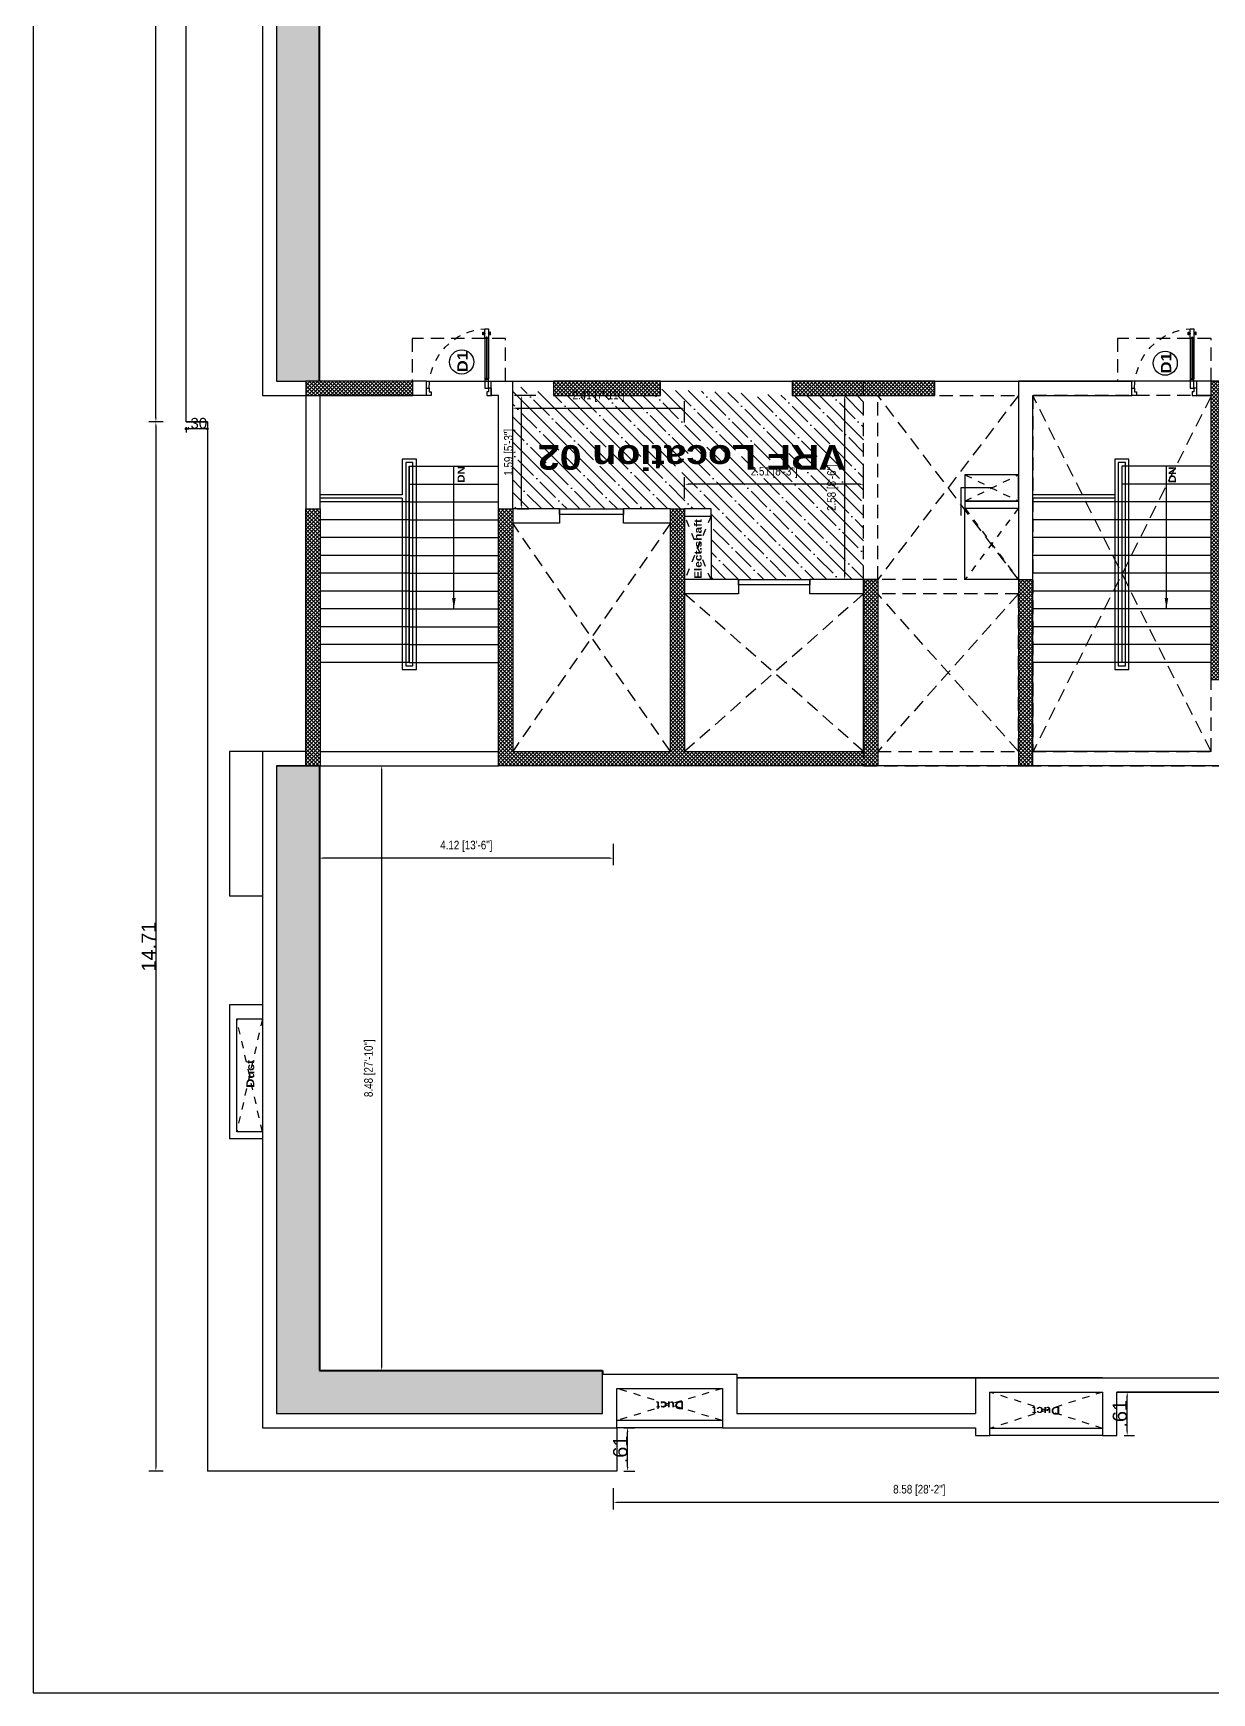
# Model space of a CAD drawing. Extents: x 3087.9 to 3165.6, y -1510.5 to -1469.
# Drawn here: x 3087.92 to 3104.45, y -1510.45 to -1487.19 of the extents above; entities that cross this region are included whole.
import ezdxf
from ezdxf.enums import TextEntityAlignment as Align

# ---------------------------------------------------------------- set-up
doc = ezdxf.new("R2010")
doc.units = 0
doc.header["$LTSCALE"] = 0.25
doc.header["$MEASUREMENT"] = 0
doc.linetypes.add('DASHED2', pattern=[0.375, 0.25, -0.125])
doc.linetypes.add('HIDDEN', pattern=[0.375, 0.25, -0.125])
doc.layers.get('0').update_dxf_attribs({"linetype": 'CONTINUOUS'})
doc.layers.get('DEFPOINTS').update_dxf_attribs({"linetype": 'CONTINUOUS'})
for name, color, linetype, lineweight in [('Carparking', 32, 'CONTINUOUS', 13), ('DNR_Wall Dimensions', 25, 'CONTINUOUS', 25), ('Misc-2', 175, 'CONTINUOUS', 9), ('Text-Room', 7, 'CONTINUOUS', 25)]:
    doc.layers.add(name, color=color, linetype=linetype, lineweight=lineweight)
for name, color, linetype in [('Column', 6, 'CONTINUOUS'), ('DIM', 251, 'CONTINUOUS'), ('furniture', 32, 'CONTINUOUS'), ('hat-roof', 251, 'CONTINUOUS'), ('J', 25, 'CONTINUOUS'), ('Joinery', 132, 'CONTINUOUS'), ('Joynery Text', 3, 'CONTINUOUS'), ('steps', 32, 'CONTINUOUS'), ('Tiles', 175, 'CONTINUOUS'), ('TITLE', 157, 'CONTINUOUS'), ('Wall', 1, 'CONTINUOUS')]:
    doc.layers.add(name, color=color, linetype=linetype)
doc.styles.add('AR', font='arial.ttf')
doc.styles.add('AR BLK', font='ariblk.ttf')
doc.styles.add('ar narrow', font='')
doc.styles.add('SVN', font='arialbd.ttf')
doc.styles.get('ar narrow').set_extended_font_data('Arial Narrow')
doc.dimstyles.new('DIM-BREAKUPS', dxfattribs={"dimtxt": 0.12, "dimasz": 0.05, "dimexe": 0.1, "dimexo": 0.0625, "dimgap": 0.09, "dimtad": 1, "dimzin": 0, "dimdsep": 46, "dimtxsty": 'ar narrow', "dimcen": 0.09, "dimclrd": 8, "dimclre": 8, "dimclrt": 7, "dimaunit": 1, "dimadec": 3, "dimazin": 0, "dimtfac": 1, "dimtofl": 0, "dimtmove": 2, "dimatfit": 3, "dimfxl": 1, "dimtolj": 1, "dimtzin": 0, "dimarcsym": 0})
doc.dimstyles.new('METER', dxfattribs={"dimtxt": 0.6, "dimasz": 0.23, "dimexe": 0.1, "dimexo": 0.2, "dimgap": 0.05, "dimtad": 1, "dimlfac": -1, "dimzin": 4, "dimdsep": 46, "dimtxsty": 'SVN', "dimcen": 0.09, "dimdle": 0.1, "dimclrd": 8, "dimclre": 8, "dimclrt": 3, "dimazin": 0, "dimtfac": 0.5, "dimtofl": 0, "dimtmove": 1, "dimatfit": 3, "dimfxl": 0.2, "dimfxlon": 1, "dimtolj": 1, "dimtzin": 0, "dimlwd": -1, "dimlwe": -1, "dimarcsym": 0})
doc.dimstyles.new('VP', dxfattribs={"dimtxt": 0.23, "dimasz": 0.04, "dimexe": 0.05, "dimexo": 0.075, "dimgap": 0, "dimtad": 1, "dimlfac": -1, "dimzin": 4, "dimdsep": 46, "dimtxsty": 'ar narrow', "dimblk": 'DOT', "dimcen": 0.09, "dimdle": 0.1, "dimclrd": 8, "dimclre": 251, "dimclrt": 4, "dimaunit": 1, "dimadec": 0, "dimazin": 0, "dimtfac": 0.5, "dimtofl": 0, "dimtmove": 2, "dimatfit": 3, "dimfxl": 0.15, "dimtolj": 1, "dimtzin": 0, "dimarcsym": 0})

# ---------------------------------------------------------------- blocks, each defined once
blk = doc.blocks.new('_Dot')
at = {"color": 0, "linetype": 'ByBlock', "lineweight": -2}
blk.add_line((-0.5, 0), (-1, 0), dxfattribs=at)
at = {"color": 0, "linetype": 'ByBlock', "const_width": 0.5}
blk.add_lwpolyline([(-0.25, 0, 1), (0.25, 0, 1)], format="xyb", close=True, dxfattribs=at)
blk = doc.blocks.new('A$C227663BE')
at = {"layer": 'J'}
for p, q in [((3.08, 31.91), (3.08, 9.29)), ((5.13, 31.91), (5.13, 9.29))]:
    blk.add_line(p, q, dxfattribs=at)
at = {"layer": 'J', "color": 32}
for points in [[(4.36, 31.91), (5.13, 31.91), (5.13, 37.06), (3.08, 37.06), (3.08, 31.91), (3.85, 31.91), (3.85, 32.43), (4.36, 32.43), (4.36, 31.91)], [(4.36, 9.29), (5.13, 9.29), (5.13, 4.14), (3.08, 4.14), (3.08, 9.29), (3.85, 9.29), (3.85, 8.77), (4.36, 8.77), (4.36, 9.29)], [(3.08, 4.14), (3.08, 2.09), (4.1, 2.09), (4.1, 0), (1.53, 0), (1.53, 4.14), (3.08, 4.14)], [(35.99, 4.14), (35.99, 2.09), (34.96, 2.09), (34.96, 0), (37.53, 0), (37.53, 4.14), (35.99, 4.14)]]:
    blk.add_lwpolyline(points, dxfattribs=at)
at = {"layer": 'J'}
for points in [[(2.31, 33.86), (2.09, 33.74, -0.443716), (1.92, 33.89), (1.92, 35.08, -0.443716), (2.09, 35.23), (2.31, 35.11, -0.385314), (2.45, 34.96), (2.45, 34.01, -0.385314)], [(5.89, 33.86), (6.12, 33.74, 0.443716), (6.29, 33.89), (6.29, 35.08, 0.443716), (6.12, 35.23), (5.89, 35.11, 0.385314), (5.76, 34.96), (5.76, 34.01, 0.385314)]]:
    blk.add_lwpolyline(points, format="xyb", close=True, dxfattribs=at)
for points in [[(3.08, 34.33), (2.45, 34.33), (2.45, 34.64), (3.08, 34.64)], [(5.13, 34.33), (5.76, 34.33), (5.76, 34.64), (5.13, 34.64)]]:
    blk.add_lwpolyline(points, close=True, dxfattribs=at)
at = {"layer": 'J', "color": 252, "linetype": 'HIDDEN', "ltscale": 0.8}
blk.add_arc((3.25, 4.37), 32.74, 359.59659, 86.70819, dxfattribs=at)
at = {"layer": 'J'}
for centre, start, end in [((3.95, 31.96), 186.43423, 273.2898), ((4.26, 31.96), 266.7102, 353.56577), ((3.95, 9.24), 86.7102, 173.56577), ((4.26, 9.24), 6.43423, 93.2898)]:
    blk.add_arc(centre, 0.424, start, end, dxfattribs=at)
at = {"layer": 'Joinery'}
for p, q in [((3.98, 32.43), (3.98, 8.77)), ((4.1, 32.43), (4.1, 8.77)), ((4.23, 32.43), (4.23, 8.77))]:
    blk.add_line(p, q, dxfattribs=at)
blk = doc.blocks.new('*D138')
at = {"layer": 'DEFPOINTS', "color": 0, "linetype": 'ByBlock', "transparency": 16777216}
for p in [(3103.116, -1506.238), (3103.261, -1506.238), (3103.116, -1506.848)]:
    blk.add_point(p, dxfattribs=at)
at = {"layer": 'DIM', "color": 8, "linetype": 'Continuous', "transparency": 16777216}
for p, q in [((3103.216, -1506.238), (3103.361, -1506.238)), ((3103.261, -1506.788), (3103.261, -1506.298)), ((3103.216, -1506.848), (3103.361, -1506.848))]:
    blk.add_line(p, q, dxfattribs=at)
at = {"layer": 'DIM', "color": 8, "linetype": 'ByBlock', "transparency": 16777216}
for points in [[(3103.251, -1506.298), (3103.271, -1506.298), (3103.261, -1506.238)], [(3103.251, -1506.788), (3103.271, -1506.788), (3103.261, -1506.848)]]:
    blk.add_solid(points, dxfattribs=at)
at = {"layer": 'DIM', "color": 3, "linetype": 'ByBlock', "transparency": 16777216, "insert": (3103.159, -1506.543), "char_height": 0.2, "attachment_point": 5, "rotation": 90, "style": 'AR'}
blk.add_mtext('\\A1;.61', dxfattribs=at)
blk = doc.blocks.new('*D140')
at = {"layer": 'DEFPOINTS', "color": 0, "linetype": 'ByBlock', "transparency": 16777216}
for p in [(3089.643, -1477.018), (3090.066, -1477.018), (3090.066, -1492.638)]:
    blk.add_point(p, dxfattribs=at)
at = {"layer": 'DIM', "color": 8, "linetype": 'Continuous', "transparency": 16777216}
for p, q in [((3089.743, -1477.018), (3089.543, -1477.018)), ((3089.643, -1492.578), (3089.643, -1477.078)), ((3089.743, -1492.638), (3089.543, -1492.638))]:
    blk.add_line(p, q, dxfattribs=at)
at = {"layer": 'DIM', "color": 8, "linetype": 'ByBlock', "transparency": 16777216}
for points in [[(3089.633, -1477.078), (3089.653, -1477.078), (3089.643, -1477.018)], [(3089.633, -1492.578), (3089.653, -1492.578), (3089.643, -1492.638)]]:
    blk.add_solid(points, dxfattribs=at)
at = {"layer": 'DIM', "color": 3, "linetype": 'ByBlock', "transparency": 16777216, "insert": (3089.541, -1484.828), "char_height": 0.2, "attachment_point": 5, "rotation": 90, "style": 'AR'}
blk.add_mtext('\\A1;15.62', dxfattribs=at)
blk = doc.blocks.new('*D141')
at = {"layer": 'DEFPOINTS', "color": 0, "linetype": 'ByBlock', "transparency": 16777216}
for p in [(3090.366, -1492.638), (3089.643, -1507.348), (3090.366, -1507.348)]:
    blk.add_point(p, dxfattribs=at)
at = {"layer": 'DIM', "color": 8, "linetype": 'Continuous', "transparency": 16777216}
for p, q in [((3089.743, -1492.638), (3089.543, -1492.638)), ((3089.643, -1492.698), (3089.643, -1507.288)), ((3089.743, -1507.348), (3089.543, -1507.348))]:
    blk.add_line(p, q, dxfattribs=at)
at = {"layer": 'DIM', "color": 8, "linetype": 'ByBlock', "transparency": 16777216}
for points in [[(3089.633, -1492.698), (3089.653, -1492.698), (3089.643, -1492.638)], [(3089.633, -1507.288), (3089.653, -1507.288), (3089.643, -1507.348)]]:
    blk.add_solid(points, dxfattribs=at)
at = {"layer": 'DIM', "color": 3, "linetype": 'ByBlock', "transparency": 16777216, "insert": (3089.542, -1499.993), "char_height": 0.2, "attachment_point": 5, "rotation": 90, "style": 'AR'}
blk.add_mtext('\\A1;14.71', dxfattribs=at)
blk = doc.blocks.new('*D142')
at = {"layer": 'DEFPOINTS', "color": 0, "transparency": 16777216}
for p in [(3090.066, -1492.638), (3090.066, -1492.734), (3090.366, -1492.638)]:
    blk.add_point(p, dxfattribs=at)
at = {"layer": 'DIM', "color": 251, "linetype": 'ByBlock', "lineweight": -2, "transparency": 16777216}
for p, q in [((3090.066, -1492.713), (3090.066, -1492.784)), ((3090.366, -1492.713), (3090.366, -1492.784))]:
    blk.add_line(p, q, dxfattribs=at)
at = {"layer": 'DIM', "color": 8, "lineweight": -2, "transparency": 16777216}
blk.add_line((3090.326, -1492.734), (3090.106, -1492.734), dxfattribs=at)
at = {"layer": 'DIM', "color": 8, "lineweight": -2, "transparency": 16777216, "xscale": 0.04, "yscale": 0.04, "zscale": 0.04, "rotation": 180}
blk.add_blockref('_Dot', (3090.066, -1492.734), dxfattribs=at)
at = {"layer": 'DIM', "color": 8, "lineweight": -2, "transparency": 16777216, "xscale": 0.04, "yscale": 0.04, "zscale": 0.04}
blk.add_blockref('_Dot', (3090.366, -1492.734), dxfattribs=at)
at = {"layer": 'DIM', "color": 7, "transparency": 16777216, "insert": (3090.216, -1492.657), "char_height": 0.15, "attachment_point": 5, "style": 'AR'}
blk.add_mtext('\\A1;.30', dxfattribs=at)
blk = doc.blocks.new('*D143')
at = {"layer": 'DEFPOINTS', "color": 0, "linetype": 'ByBlock', "transparency": 16777216}
for p in [(3096.106, -1506.738), (3096.257, -1506.738), (3096.106, -1507.348)]:
    blk.add_point(p, dxfattribs=at)
at = {"layer": 'DIM', "color": 8, "linetype": 'Continuous', "transparency": 16777216}
for p, q in [((3096.206, -1506.738), (3096.357, -1506.738)), ((3096.257, -1507.288), (3096.257, -1506.798)), ((3096.206, -1507.348), (3096.357, -1507.348))]:
    blk.add_line(p, q, dxfattribs=at)
at = {"layer": 'DIM', "color": 8, "linetype": 'ByBlock', "transparency": 16777216}
for points in [[(3096.247, -1506.798), (3096.267, -1506.798), (3096.257, -1506.738)], [(3096.247, -1507.288), (3096.267, -1507.288), (3096.257, -1507.348)]]:
    blk.add_solid(points, dxfattribs=at)
at = {"layer": 'DIM', "color": 3, "linetype": 'ByBlock', "transparency": 16777216, "insert": (3096.155, -1507.043), "char_height": 0.2, "attachment_point": 5, "rotation": 90, "style": 'AR'}
blk.add_mtext('\\A1;.61', dxfattribs=at)
blk = doc.blocks.new('*D152')
at = {"layer": 'DEFPOINTS', "color": 0, "linetype": 'ByBlock', "transparency": 16777216}
for p in [(3091.936, -1497.458), (3096.056, -1497.458), (3091.936, -1498.753)]:
    blk.add_point(p, dxfattribs=at)
at = {"layer": 'Wall', "color": 8, "linetype": 'Continuous', "lineweight": -2, "transparency": 16777216}
for p, q in [((3091.936, -1498.553), (3091.936, -1498.853)), ((3096.056, -1498.553), (3096.056, -1498.853)), ((3096.006, -1498.753), (3091.986, -1498.753))]:
    blk.add_line(p, q, dxfattribs=at)
at = {"layer": 'Wall', "color": 8, "linetype": 'ByBlock', "transparency": 16777216}
for points in [[(3091.986, -1498.745), (3091.986, -1498.762), (3091.936, -1498.753)], [(3096.006, -1498.745), (3096.006, -1498.762), (3096.056, -1498.753)]]:
    blk.add_solid(points, dxfattribs=at)
at = {"layer": 'Wall', "color": 7, "linetype": 'ByBlock', "transparency": 16777216, "insert": (3093.996, -1498.587), "char_height": 0.12, "attachment_point": 5, "style": 'ar narrow'}
blk.add_mtext('\\A1;4.12 [13\'-6"]', dxfattribs=at)
blk = doc.blocks.new('*D153')
at = {"layer": 'DEFPOINTS', "color": 0, "linetype": 'ByBlock', "transparency": 16777216}
for p in [(3091.946, -1497.458), (3091.936, -1505.938), (3092.808, -1505.938)]:
    blk.add_point(p, dxfattribs=at)
at = {"layer": 'Wall', "color": 8, "linetype": 'Continuous', "lineweight": -2, "transparency": 16777216}
for p, q in [((3092.608, -1497.458), (3092.908, -1497.458)), ((3092.808, -1497.508), (3092.808, -1505.888)), ((3092.608, -1505.938), (3092.908, -1505.938))]:
    blk.add_line(p, q, dxfattribs=at)
at = {"layer": 'Wall', "color": 8, "linetype": 'ByBlock', "transparency": 16777216}
for points in [[(3092.8, -1497.508), (3092.817, -1497.508), (3092.808, -1497.458)], [(3092.8, -1505.888), (3092.817, -1505.888), (3092.808, -1505.938)]]:
    blk.add_solid(points, dxfattribs=at)
at = {"layer": 'Wall', "color": 7, "linetype": 'ByBlock', "transparency": 16777216, "insert": (3092.642, -1501.698), "char_height": 0.12, "attachment_point": 5, "rotation": 90, "style": 'ar narrow'}
blk.add_mtext('\\A1;8.48 [27\'-10"]', dxfattribs=at)
blk = doc.blocks.new('*D155')
at = {"layer": 'DEFPOINTS', "color": 0, "linetype": 'ByBlock', "transparency": 16777216}
for p in [(3096.056, -1505.988), (3104.636, -1506.036), (3096.056, -1507.785)]:
    blk.add_point(p, dxfattribs=at)
at = {"layer": 'Wall', "color": 8, "linetype": 'Continuous', "lineweight": -2, "transparency": 16777216}
for p, q in [((3096.056, -1507.585), (3096.056, -1507.885)), ((3104.636, -1507.585), (3104.636, -1507.885)), ((3104.586, -1507.785), (3096.106, -1507.785))]:
    blk.add_line(p, q, dxfattribs=at)
at = {"layer": 'Wall', "color": 8, "linetype": 'ByBlock', "transparency": 16777216}
for points in [[(3096.106, -1507.777), (3096.106, -1507.793), (3096.056, -1507.785)], [(3104.586, -1507.777), (3104.586, -1507.793), (3104.636, -1507.785)]]:
    blk.add_solid(points, dxfattribs=at)
at = {"layer": 'Wall', "color": 7, "linetype": 'ByBlock', "transparency": 16777216, "insert": (3100.346, -1507.618), "char_height": 0.12, "attachment_point": 5, "style": 'ar narrow'}
blk.add_mtext('\\A1;8.58 [28\'-2"]', dxfattribs=at)
blk = doc.blocks.new('*D166')
at = {"layer": 'DEFPOINTS', "color": 0, "linetype": 'ByBlock', "transparency": 16777216}
for p in [(3099.3, -1492.268), (3099.566, -1492.268), (3099.566, -1494.848)]:
    blk.add_point(p, dxfattribs=at)
at = {"layer": 'Wall', "color": 8, "linetype": 'Continuous', "lineweight": -2, "transparency": 16777216}
for p, q in [((3099.5, -1492.268), (3099.2, -1492.268)), ((3099.3, -1494.798), (3099.3, -1492.318)), ((3099.5, -1494.848), (3099.2, -1494.848))]:
    blk.add_line(p, q, dxfattribs=at)
at = {"layer": 'Wall', "color": 8, "linetype": 'ByBlock', "transparency": 16777216}
for points in [[(3099.291, -1492.318), (3099.308, -1492.318), (3099.3, -1492.268)], [(3099.291, -1494.798), (3099.308, -1494.798), (3099.3, -1494.848)]]:
    blk.add_solid(points, dxfattribs=at)
at = {"layer": 'Wall', "color": 7, "linetype": 'ByBlock', "transparency": 16777216, "insert": (3099.133, -1493.558), "char_height": 0.12, "attachment_point": 5, "rotation": 90, "style": 'ar narrow'}
blk.add_mtext('\\A1;2.58 [8\'-6"]', dxfattribs=at)
blk = doc.blocks.new('*D167')
at = {"layer": 'DEFPOINTS', "color": 0, "linetype": 'ByBlock', "transparency": 16777216}
for p in [(3097.056, -1493.512), (3097.056, -1494.848), (3099.566, -1494.848)]:
    blk.add_point(p, dxfattribs=at)
at = {"layer": 'Wall', "color": 8, "linetype": 'Continuous', "lineweight": -2, "transparency": 16777216}
for p, q in [((3097.056, -1493.712), (3097.056, -1493.412)), ((3099.516, -1493.512), (3097.106, -1493.512)), ((3099.566, -1493.712), (3099.566, -1493.412))]:
    blk.add_line(p, q, dxfattribs=at)
at = {"layer": 'Wall', "color": 8, "linetype": 'ByBlock', "transparency": 16777216}
for points in [[(3097.106, -1493.504), (3097.106, -1493.521), (3097.056, -1493.512)], [(3099.516, -1493.504), (3099.516, -1493.521), (3099.566, -1493.512)]]:
    blk.add_solid(points, dxfattribs=at)
at = {"layer": 'Wall', "color": 7, "linetype": 'ByBlock', "transparency": 16777216, "insert": (3098.311, -1493.346), "char_height": 0.12, "attachment_point": 5, "style": 'ar narrow'}
blk.add_mtext('\\A1;2.51 [8\'-3"]', dxfattribs=at)
blk = doc.blocks.new('*D168')
at = {"layer": 'DEFPOINTS', "color": 0, "linetype": 'ByBlock', "transparency": 16777216}
for p in [(3094.771, -1492.268), (3095.216, -1492.268), (3094.646, -1493.858)]:
    blk.add_point(p, dxfattribs=at)
at = {"layer": 'Wall', "color": 8, "linetype": 'Continuous', "lineweight": -2, "transparency": 16777216}
for p, q in [((3094.971, -1492.268), (3094.671, -1492.268)), ((3094.771, -1493.808), (3094.771, -1492.318)), ((3094.709, -1493.858), (3094.871, -1493.858))]:
    blk.add_line(p, q, dxfattribs=at)
at = {"layer": 'Wall', "color": 8, "linetype": 'ByBlock', "transparency": 16777216}
for points in [[(3094.763, -1492.318), (3094.78, -1492.318), (3094.771, -1492.268)], [(3094.763, -1493.808), (3094.78, -1493.808), (3094.771, -1493.858)]]:
    blk.add_solid(points, dxfattribs=at)
at = {"layer": 'Wall', "color": 7, "linetype": 'ByBlock', "transparency": 16777216, "insert": (3094.604, -1493.063), "char_height": 0.12, "attachment_point": 5, "rotation": 90, "style": 'ar narrow'}
blk.add_mtext('\\A1;1.59 [5\'-3"]', dxfattribs=at)
blk = doc.blocks.new('*D169')
at = {"layer": 'DEFPOINTS', "color": 0, "linetype": 'ByBlock', "transparency": 16777216}
for p in [(3097.056, -1492.445), (3094.646, -1493.858), (3097.056, -1493.858)]:
    blk.add_point(p, dxfattribs=at)
at = {"layer": 'Wall', "color": 8, "linetype": 'Continuous', "lineweight": -2, "transparency": 16777216}
for p, q in [((3094.646, -1492.645), (3094.646, -1492.345)), ((3097.056, -1492.645), (3097.056, -1492.345)), ((3094.696, -1492.445), (3097.006, -1492.445))]:
    blk.add_line(p, q, dxfattribs=at)
at = {"layer": 'Wall', "color": 8, "linetype": 'ByBlock', "transparency": 16777216}
for points in [[(3094.696, -1492.437), (3094.696, -1492.454), (3094.646, -1492.445)], [(3097.006, -1492.437), (3097.006, -1492.454), (3097.056, -1492.445)]]:
    blk.add_solid(points, dxfattribs=at)
at = {"layer": 'Wall', "color": 7, "linetype": 'ByBlock', "transparency": 16777216, "insert": (3095.851, -1492.279), "char_height": 0.12, "attachment_point": 5, "style": 'ar narrow'}
blk.add_mtext('\\A1;2.41 [7\'-11"]', dxfattribs=at)

msp = doc.modelspace()

# ---------------------------------------------------------------- hatches: boundary and pattern name
at = {"layer": 'hat-roof', "linetype": 'ByBlock'}
h = msp.add_hatch(dxfattribs=at)
h.set_pattern_fill('ANSI37', color=218, scale=0.3, angle=90, style=0)
h.set_pattern_definition([(135, (1795.408483, -4413.876494), (-0.0265165043, -0.0265165043), []), (225, (1795.408483, -4413.876494), (0.0265165043, -0.0265165043), [])])
h.paths.add_polyline_path([(3101.936, -1494.848), (3101.936, -1497.458), (3101.736, -1497.458), (3101.736, -1494.848)])
h.paths.add_polyline_path([(3097.056, -1493.858), (3097.056, -1497.258), (3099.566, -1497.258), (3099.566, -1494.848), (3099.766, -1494.848), (3099.766, -1497.458), (3094.446, -1497.458), (3094.446, -1493.858), (3094.646, -1493.858), (3094.646, -1497.258), (3096.856, -1497.258), (3096.856, -1493.858)])
h.paths.add_polyline_path([(3091.946, -1493.858), (3091.946, -1497.458), (3091.746, -1497.458), (3091.746, -1493.858)])
h.paths.add_polyline_path([(3093.246, -1492.068), (3093.246, -1492.268), (3091.746, -1492.268), (3091.746, -1492.068)])
h.paths.add_polyline_path([(3104.636, -1496.253), (3104.436, -1496.253), (3104.436, -1492.068), (3104.636, -1492.068)])
h = msp.add_hatch(dxfattribs=at)
h.set_pattern_fill('ANSI37', color=218, scale=0.3, angle=90, style=0)
h.set_pattern_definition([(135, (1655.914293, -4441.891495), (-0.0265165043, -0.0265165043), []), (225, (1655.914293, -4441.891495), (0.0265165043, -0.0265165043), [])])
h.paths.add_polyline_path([(3098.566, -1492.268), (3100.566, -1492.268), (3100.566, -1492.068), (3098.566, -1492.068)])
h.paths.add_polyline_path([(3096.716, -1492.268), (3096.716, -1492.068), (3095.216, -1492.068), (3095.216, -1492.268)])
at = {"layer": 'Wall', "linetype": 'ByBlock'}
h = msp.add_hatch(color=96, dxfattribs=at)
h.dxf.hatch_style = 1
h.paths.add_polyline_path([(3108.206, -1487.008), (3107.846, -1487.008), (3107.846, -1478.588), (3091.936, -1478.588), (3091.936, -1492.068), (3091.746, -1492.068), (3091.336, -1492.068), (3091.336, -1477.678), (3093.776, -1477.678), (3093.776, -1477.988), (3098.586, -1477.988), (3100.566, -1477.988), (3108.446, -1477.988), (3108.446, -1480.628), (3108.446, -1483.258), (3108.446, -1487.008), (3108.806, -1487.008), (3108.806, -1492.068), (3108.206, -1492.068)])
h.paths.add_polyline_path([(3107.875, -1479.346), (3108.42, -1479.346), (3108.42, -1479.596), (3107.875, -1479.596)], flags=24)
h = msp.add_hatch(dxfattribs=at)
h.set_pattern_fill('ANSI35', color=2, angle=90)
h.set_pattern_definition([(135, (1579.12242, -4439.23957), (-0.176776695, -0.176776695), []), (135, (1579.12242, -4439.0628), (-0.176776695, -0.176776695), [0.3125, -0.0625, 0, -0.0625])])
h.paths.add_polyline_path([(3098.811, -1494.848), (3099.566, -1494.848), (3099.566, -1492.268), (3098.566, -1492.268), (3096.716, -1492.178), (3096.716, -1492.268), (3095.216, -1492.268), (3094.646, -1492.119), (3094.646, -1493.858), (3095.301, -1493.858), (3096.201, -1493.858), (3096.856, -1493.858), (3097.056, -1493.858), (3097.426, -1493.858), (3097.426, -1494.848), (3097.811, -1494.848)])
h = msp.add_hatch(color=96, dxfattribs=at)
h.dxf.hatch_style = 1
h.paths.add_polyline_path([(3091.336, -1497.458), (3091.746, -1497.458), (3091.936, -1497.458), (3091.936, -1505.938), (3095.906, -1505.938), (3095.906, -1505.988), (3095.906, -1506.538), (3091.336, -1506.538)])

# ---------------------------------------------------------------- linework, layer by layer
at = {"layer": 'Column'}
msp.add_line((3101.736, -1494.848), (3101.936, -1494.848), dxfattribs=at)
for points in [[(3093.246, -1492.268), (3093.246, -1492.068), (3091.746, -1492.068), (3091.746, -1492.268)], [(3096.716, -1492.268), (3096.716, -1492.068), (3095.216, -1492.068), (3095.216, -1492.268)], [(3098.566, -1492.268), (3100.566, -1492.268), (3100.566, -1492.068), (3098.566, -1492.068)], [(3104.636, -1492.068), (3104.636, -1496.253), (3104.436, -1496.253), (3104.436, -1492.068)], [(3091.746, -1493.858), (3091.946, -1493.858), (3091.946, -1497.458), (3091.746, -1497.458)]]:
    msp.add_lwpolyline(points, close=True, dxfattribs=at)
at = {"layer": 'Column', "color": 250, "linetype": 'DASHED2'}
msp.add_lwpolyline([(3095.216, -1492.268), (3096.716, -1492.268), (3096.716, -1492.068), (3095.216, -1492.068)], close=True, dxfattribs=at)
at = {"layer": 'Column'}
for points in [[(3099.766, -1494.848), (3099.766, -1497.458), (3094.446, -1497.458), (3094.446, -1493.858), (3094.646, -1493.858), (3094.646, -1497.258), (3096.856, -1497.258), (3096.856, -1493.858), (3097.056, -1493.858), (3097.056, -1497.258), (3099.566, -1497.258), (3099.566, -1494.848), (3099.766, -1494.848)], [(3101.736, -1494.848), (3101.736, -1497.458), (3101.936, -1497.458), (3101.936, -1494.848)]]:
    msp.add_lwpolyline(points, dxfattribs=at)
at = {"layer": 'DNR_Wall Dimensions', "linetype": 'ByBlock'}
for points in [[(3101.736, -1493.748), (3101.736, -1493.378), (3100.986, -1493.378), (3100.986, -1493.748), (3101.736, -1493.748)], [(3101.736, -1493.748), (3101.736, -1493.748), (3101.736, -1493.748), (3100.986, -1493.748), (3100.986, -1493.848), (3101.736, -1493.848)]]:
    msp.add_lwpolyline(points, dxfattribs=at)
msp.add_lwpolyline([(3100.986, -1494.848), (3100.986, -1493.848), (3101.736, -1493.848), (3101.736, -1494.848)], close=True, dxfattribs=at)
at = {"layer": 'furniture', "linetype": 'Continuous'}
for p, q in [((3097.056, -1493.958), (3097.426, -1493.958)), ((3102.916, -1506.238), (3102.916, -1506.238)), ((3102.916, -1506.238), (3102.916, -1506.848)), ((3103.116, -1506.848), (3103.116, -1506.238)), ((3103.116, -1506.238), (3105.146, -1506.238)), ((3102.916, -1506.848), (3103.116, -1506.848))]:
    msp.add_line(p, q, dxfattribs=at)
at = {"layer": 'furniture', "color": 34}
for p, q in [((3090.776, -1502.588), (3090.776, -1501.008)), ((3091.136, -1502.588), (3090.776, -1502.588)), ((3091.136, -1502.688), (3090.676, -1502.688)), ((3097.586, -1506.638), (3096.106, -1506.638)), ((3097.586, -1506.738), (3096.106, -1506.738)), ((3102.916, -1506.748), (3101.336, -1506.748)), ((3102.916, -1506.848), (3101.336, -1506.848))]:
    msp.add_line(p, q, dxfattribs=at)
at = {"layer": 'furniture', "linetype": 'Continuous'}
for points in [[(3108.646, -1477.788), (3100.366, -1477.788), (3100.366, -1477.788), (3098.786, -1477.788), (3098.786, -1477.788), (3093.976, -1477.788), (3093.976, -1477.478), (3091.136, -1477.478), (3091.136, -1492.268)], [(3091.336, -1477.678), (3091.336, -1492.068), (3091.746, -1492.068)], [(3102.916, -1506.038), (3102.916, -1506.038), (3102.916, -1506.038), (3105.346, -1506.038), (3105.346, -1506.038), (3110.311, -1506.038), (3110.311, -1503.348), (3110.311, -1503.348), (3110.311, -1500.658), (3108.806, -1500.658), (3108.806, -1487.008)], [(3091.136, -1492.268), (3091.746, -1492.268)], [(3097.426, -1493.958), (3097.426, -1493.858), (3097.056, -1493.858)], [(3091.746, -1497.258), (3091.136, -1497.258), (3091.136, -1506.738), (3096.106, -1506.738), (3096.106, -1506.188), (3097.586, -1506.188), (3097.586, -1506.738), (3101.136, -1506.738)], [(3091.746, -1497.458), (3091.336, -1497.458), (3091.336, -1506.538), (3095.906, -1506.538), (3095.906, -1505.988), (3097.786, -1505.988), (3097.786, -1506.538), (3101.136, -1506.538)], [(3102.916, -1506.038), (3101.136, -1506.038), (3101.136, -1506.538)], [(3102.916, -1506.038), (3102.916, -1506.038)], [(3101.336, -1506.848), (3101.336, -1506.238), (3102.916, -1506.238)], [(3101.136, -1506.738), (3101.136, -1506.848), (3101.336, -1506.848)], [(3101.336, -1506.848), (3101.336, -1506.738)]]:
    msp.add_lwpolyline(points, dxfattribs=at)
at = {"layer": 'furniture', "color": 34}
for points in [[(3091.136, -1500.808), (3090.676, -1500.808), (3090.676, -1500.808), (3090.676, -1502.688)], [(3090.776, -1501.008), (3091.136, -1501.008)]]:
    msp.add_lwpolyline(points, dxfattribs=at)
at = {"layer": 'Joinery', "linetype": 'Continuous'}
for p, q in [((3093.296, -1493.158), (3093.096, -1493.158)), ((3093.096, -1493.158), (3093.096, -1493.658)), ((3093.246, -1493.208), (3093.146, -1493.208)), ((3093.146, -1493.208), (3093.146, -1496.058)), ((3093.246, -1496.058), (3093.246, -1493.208)), ((3093.296, -1496.108), (3093.296, -1493.158)), ((3103.086, -1493.158), (3103.086, -1496.108)), ((3103.286, -1493.158), (3103.086, -1493.158)), ((3103.136, -1493.208), (3103.136, -1496.058)), ((3103.236, -1493.208), (3103.136, -1493.208)), ((3103.236, -1496.058), (3103.236, -1493.208)), ((3103.286, -1496.108), (3103.286, -1493.158)), ((3093.096, -1493.658), (3091.946, -1493.658)), ((3093.096, -1493.708), (3091.946, -1493.708)), ((3093.096, -1493.708), (3093.096, -1496.108)), ((3103.086, -1493.658), (3101.936, -1493.658)), ((3103.086, -1493.708), (3101.936, -1493.708)), ((3093.146, -1496.058), (3093.246, -1496.058)), ((3103.136, -1496.058), (3103.236, -1496.058)), ((3093.096, -1496.108), (3093.296, -1496.108)), ((3103.086, -1496.108), (3103.286, -1496.108))]:
    msp.add_line(p, q, dxfattribs=at)
at = {"layer": 'Joinery', "color": 114, "linetype": 'ByBlock', "lineweight": 40, "true_color": 0x139b48}
for p, q in [((3091.936, -1497.458), (3091.936, -1505.938)), ((3091.936, -1505.938), (3095.906, -1505.938))]:
    msp.add_line(p, q, dxfattribs=at)
at = {"layer": 'Misc-2', "color": 5, "linetype": 'HIDDEN', "lineweight": -2, "ltscale": 3}
for p, q in [((3094.646, -1492.068), (3099.766, -1492.068)), ((3101.736, -1492.268), (3099.766, -1494.848)), ((3101.736, -1494.848), (3099.766, -1492.268)), ((3104.436, -1497.258), (3101.936, -1492.268)), ((3104.436, -1492.278), (3101.936, -1497.268)), ((3096.856, -1494.058), (3094.646, -1497.258)), ((3096.856, -1497.258), (3094.646, -1494.058)), ((3099.566, -1497.258), (3097.056, -1495.048)), ((3099.566, -1495.048), (3097.056, -1497.258)), ((3101.736, -1495.048), (3099.766, -1497.258)), ((3101.736, -1497.258), (3099.766, -1495.048))]:
    msp.add_line(p, q, dxfattribs=at)
at = {"layer": 'Misc-2', "color": 5, "linetype": 'HIDDEN', "lineweight": -2, "ltscale": 1.5}
for p, q in [((3100.986, -1493.748), (3101.736, -1493.378)), ((3100.986, -1493.378), (3101.736, -1493.748)), ((3100.986, -1493.848), (3101.736, -1494.848)), ((3101.736, -1493.848), (3100.986, -1494.848))]:
    msp.add_line(p, q, dxfattribs=at)
at = {"layer": 'Misc-2', "color": 251, "linetype": 'HIDDEN', "lineweight": -2, "ltscale": 1.5}
for p, q in [((3097.426, -1493.958), (3097.056, -1494.848)), ((3097.426, -1494.848), (3097.056, -1493.958)), ((3091.136, -1502.588), (3090.776, -1501.008)), ((3091.136, -1501.008), (3090.776, -1502.588)), ((3097.586, -1506.638), (3096.106, -1506.188)), ((3097.586, -1506.188), (3096.106, -1506.638)), ((3102.916, -1506.748), (3101.336, -1506.238)), ((3102.916, -1506.238), (3101.336, -1506.748))]:
    msp.add_line(p, q, dxfattribs=at)
at = {"layer": 'Misc-2', "color": 5, "linetype": 'HIDDEN', "lineweight": -2, "ltscale": 3}
for points in [[(3094.546, -1492.068), (3094.546, -1492.068), (3094.546, -1491.468), (3093.236, -1491.468), (3093.236, -1491.468), (3093.236, -1492.068)], [(3104.436, -1492.068), (3104.436, -1492.068), (3104.436, -1491.468), (3103.126, -1491.468), (3103.126, -1491.468), (3103.126, -1492.068)], [(3099.566, -1494.848), (3099.566, -1497.458), (3104.636, -1497.458), (3104.636, -1492.068), (3101.736, -1492.068), (3101.736, -1494.848), (3099.566, -1494.848)], [(3099.566, -1494.848), (3099.566, -1492.068), (3101.736, -1492.068)], [(3099.766, -1494.848), (3099.766, -1492.268), (3101.736, -1492.268)]]:
    msp.add_lwpolyline(points, dxfattribs=at)
for points in [[(3104.436, -1497.258), (3104.436, -1492.268), (3101.936, -1492.268), (3101.936, -1497.258)], [(3099.766, -1495.048), (3099.766, -1497.258), (3101.736, -1497.258), (3101.736, -1495.048)]]:
    msp.add_lwpolyline(points, close=True, dxfattribs=at)
at = {"layer": 'steps', "color": 30, "linetype": 'Continuous'}
for p, q in [((3093.196, -1493.258), (3094.446, -1493.258)), ((3103.186, -1493.258), (3103.186, -1496.008)), ((3104.436, -1493.258), (3103.186, -1493.258)), ((3093.196, -1493.508), (3094.446, -1493.508)), ((3104.436, -1493.508), (3103.186, -1493.508)), ((3103.186, -1493.508), (3103.186, -1493.508)), ((3093.196, -1493.758), (3091.946, -1493.758)), ((3093.196, -1493.758), (3094.446, -1493.758)), ((3103.186, -1493.758), (3101.936, -1493.758)), ((3104.436, -1493.758), (3103.186, -1493.758)), ((3093.196, -1494.008), (3091.946, -1494.008)), ((3093.196, -1494.008), (3094.446, -1494.008)), ((3103.186, -1494.008), (3101.936, -1494.008)), ((3104.436, -1494.008), (3103.186, -1494.008)), ((3093.196, -1494.258), (3091.946, -1494.258)), ((3093.196, -1494.258), (3094.446, -1494.258)), ((3103.186, -1494.258), (3101.936, -1494.258)), ((3104.436, -1494.258), (3103.186, -1494.258)), ((3093.196, -1494.508), (3091.946, -1494.508)), ((3093.196, -1494.508), (3094.446, -1494.508)), ((3103.186, -1494.508), (3101.936, -1494.508)), ((3104.436, -1494.508), (3103.186, -1494.508)), ((3093.196, -1494.758), (3091.946, -1494.758)), ((3093.196, -1494.758), (3094.446, -1494.758)), ((3103.186, -1494.758), (3101.936, -1494.758)), ((3104.436, -1494.758), (3103.186, -1494.758)), ((3093.196, -1495.008), (3091.946, -1495.008)), ((3093.196, -1495.008), (3094.446, -1495.008)), ((3103.186, -1495.008), (3101.936, -1495.008)), ((3104.436, -1495.008), (3103.186, -1495.008)), ((3093.196, -1495.258), (3091.946, -1495.258)), ((3093.196, -1495.258), (3094.446, -1495.258)), ((3103.186, -1495.258), (3101.936, -1495.258)), ((3104.436, -1495.258), (3103.186, -1495.258)), ((3093.196, -1495.508), (3091.946, -1495.508)), ((3093.196, -1495.508), (3094.446, -1495.508)), ((3103.186, -1495.508), (3101.936, -1495.508)), ((3104.436, -1495.508), (3103.186, -1495.508)), ((3093.196, -1495.758), (3091.946, -1495.758)), ((3093.196, -1495.758), (3094.446, -1495.758)), ((3103.186, -1495.758), (3101.936, -1495.758)), ((3104.436, -1495.758), (3103.186, -1495.758)), ((3093.196, -1496.008), (3091.946, -1496.008)), ((3093.196, -1496.008), (3094.446, -1496.008)), ((3103.186, -1496.008), (3101.936, -1496.008)), ((3104.436, -1496.008), (3103.186, -1496.008)), ((3103.186, -1496.008), (3103.186, -1496.008))]:
    msp.add_line(p, q, dxfattribs=at)
msp.add_lwpolyline([(3093.196, -1496.008), (3093.196, -1493.258), (3093.196, -1493.258), (3093.196, -1496.008)], close=True, dxfattribs=at)
at = {"layer": 'Tiles', "linetype": 'ByBlock'}
for p, q in [((3093.436, -1492.068), (3094.346, -1492.068)), ((3104.236, -1492.068), (3103.326, -1492.068))]:
    msp.add_line(p, q, dxfattribs=at)
at = {"layer": 'Tiles', "color": 172, "linetype": 'ByBlock', "ltscale": 0.5}
for centre in [(3093.93, -1491.797), (3103.794, -1491.814)]:
    msp.add_circle(centre, 0.169, dxfattribs=at)
at = {"layer": 'TITLE', "linetype": 'ByBlock'}
msp.add_line((3097.426, -1493.958), (3097.426, -1494.848), dxfattribs=at)
at = {"layer": 'TITLE'}
for p, q in [((3091.136, -1497.258), (3090.676, -1497.258)), ((3090.676, -1497.258), (3090.676, -1499.288)), ((3091.136, -1499.288), (3090.676, -1499.288)), ((3101.136, -1506.038), (3097.786, -1506.038)), ((3105.146, -1506.238), (3103.116, -1506.238))]:
    msp.add_line(p, q, dxfattribs=at)
for points in [[(3090.066, -1492.638), (3090.066, -1477.018), (3097.116, -1477.018), (3097.116, -1477.018)], [(3090.366, -1492.638), (3090.066, -1492.638), (3090.366, -1492.638), (3090.366, -1507.348)], [(3096.106, -1506.738), (3096.106, -1507.348), (3090.366, -1507.348)]]:
    msp.add_lwpolyline(points, dxfattribs=at)
for points in [[(3096.201, -1493.858), (3096.201, -1493.933), (3095.301, -1493.933), (3095.301, -1493.858)], [(3098.811, -1494.848), (3098.811, -1494.923), (3097.811, -1494.923), (3097.811, -1494.848)]]:
    msp.add_lwpolyline(points, close=True, dxfattribs=at)
at = {"layer": 'Wall', "linetype": 'ByBlock'}
for p, q in [((3087.923, -1469), (3087.923, -1510.455)), ((3087.923, -1474.65), (3087.923, -1510.455)), ((3091.746, -1492.068), (3091.746, -1492.268)), ((3094.346, -1492.068), (3094.646, -1492.068)), ((3094.446, -1492.068), (3103.326, -1492.068)), ((3103.326, -1492.268), (3103.326, -1492.068)), ((3104.236, -1492.268), (3104.236, -1492.068)), ((3099.766, -1494.848), (3099.566, -1494.848)), ((3091.336, -1497.458), (3091.936, -1497.458)), ((3104.636, -1497.458), (3095.906, -1497.458)), ((3097.786, -1506.038), (3104.636, -1506.038)), ((3087.923, -1510.455), (3112.725, -1510.455))]:
    msp.add_line(p, q, dxfattribs=at)
at = {"layer": 'Wall', "color": 114, "linetype": 'ByBlock', "lineweight": 40, "true_color": 0x139b48}
for p, q in [((3091.936, -1492.068), (3091.936, -1478.588)), ((3095.906, -1505.938), (3095.906, -1505.988))]:
    msp.add_line(p, q, dxfattribs=at)
at = {"layer": 'Wall'}
for p, q in [((3093.436, -1492.068), (3091.746, -1492.068)), ((3091.746, -1492.068), (3091.746, -1493.858)), ((3093.436, -1492.268), (3093.436, -1492.068)), ((3094.346, -1492.268), (3094.346, -1492.068)), ((3094.646, -1493.858), (3094.646, -1492.068)), ((3103.326, -1492.068), (3101.736, -1492.068)), ((3101.736, -1492.068), (3101.736, -1492.268)), ((3101.736, -1492.068), (3101.736, -1494.848)), ((3104.436, -1492.068), (3104.236, -1492.068)), ((3093.436, -1492.268), (3091.946, -1492.268)), ((3091.946, -1493.858), (3091.946, -1492.268)), ((3094.446, -1492.268), (3094.346, -1492.268)), ((3094.446, -1493.858), (3094.446, -1492.268)), ((3101.936, -1492.268), (3103.326, -1492.268)), ((3101.936, -1497.258), (3101.936, -1492.268)), ((3104.236, -1492.268), (3104.436, -1492.268)), ((3095.301, -1493.858), (3094.646, -1493.858)), ((3095.301, -1493.858), (3095.301, -1494.058)), ((3096.856, -1493.858), (3096.201, -1493.858)), ((3096.201, -1494.058), (3096.201, -1493.858)), ((3095.301, -1494.058), (3094.646, -1494.058)), ((3096.856, -1494.058), (3096.201, -1494.058)), ((3097.811, -1494.848), (3097.056, -1494.848)), ((3097.811, -1494.848), (3097.811, -1495.048)), ((3099.566, -1494.848), (3098.811, -1494.848)), ((3098.811, -1495.048), (3098.811, -1494.848)), ((3097.811, -1495.048), (3097.056, -1495.048)), ((3099.566, -1495.048), (3098.811, -1495.048)), ((3091.946, -1497.258), (3094.446, -1497.258)), ((3091.946, -1497.458), (3094.446, -1497.458)), ((3104.436, -1497.258), (3101.936, -1497.258)), ((3104.636, -1497.458), (3101.936, -1497.458))]:
    msp.add_line(p, q, dxfattribs=at)

# ---------------------------------------------------------------- block references
at = {"layer": 'J', "lineweight": -2, "xscale": -0.02527752480260953, "yscale": 0.02527752480260953, "zscale": 0.02527752480260953}
for p in [(3094.385, -1492.268), (3104.275, -1492.268)]:
    msp.add_blockref('A$C227663BE', p, dxfattribs=at)

# ---------------------------------------------------------------- texts
at = {"layer": 'Joynery Text', "style": 'AR BLK'}
for p in [(3093.942, -1491.792), (3103.806, -1491.809)]:
    msp.add_text('D1', height=0.144, rotation=90, dxfattribs=at).set_placement(p, align=Align.MIDDLE_CENTER)
at = {"layer": 'Text-Room', "color": 4, "style": 'AR BLK'}
msp.add_text('VRF Location 02', height=0.34415, rotation=180, dxfattribs=at).set_placement((3099.309, -1492.963))
at = {"layer": 'Text-Room', "style": 'AR BLK'}
for s, height, rotation, p in [('DN', 0.1, 90, (3093.972, -1493.489)), ('DN', 0.1, 90, (3103.944, -1493.495)), ('Duct', 0.11, 90, (3091.022, -1501.971)), ('Duct', 0.11, 180, (3097.045, -1506.37)), ('Duct', 0.11, 180, (3102.32, -1506.446))]:
    msp.add_text(s, height=height, rotation=rotation, dxfattribs=at).set_placement(p)
at = {"layer": 'Text-Room', "color": 230, "style": 'AR BLK'}
msp.add_text(' Elect.shaft ', height=0.10372, rotation=90, dxfattribs=at).set_placement((3097.295, -1494.884))

# ---------------------------------------------------------------- dimensions: what is measured, and where the dimension line sits
at = {"layer": 'DIM', "linetype": 'ByBlock'}
for base, p1, p2, picture, middle in [((3089.643, -1477.018), (3090.066, -1492.638), (3090.066, -1477.018), '*D140', (3089.541, -1484.828)), ((3089.643, -1507.348), (3090.366, -1492.638), (3090.366, -1507.348), '*D141', (3089.542, -1499.993)), ((3103.261, -1506.238), (3103.116, -1506.848), (3103.116, -1506.238), '*D138', (3103.159, -1506.543)), ((3096.257, -1506.738), (3096.106, -1507.348), (3096.106, -1506.738), '*D143', (3096.155, -1507.043))]:
    dim = msp.add_linear_dim(base=base, p1=p1, p2=p2, angle=90, dimstyle='METER', override={"dimtxt": 0.2, "dimasz": 0.06, "dimexo": 0.1, "dimgap": 0, "dimtxsty": 'AR', "dimfxl": 0.1}, dxfattribs=at)
    dim.commit()
    dim.dimension.update_dxf_attribs({"geometry": picture, "text_midpoint": middle})
at = {"layer": 'DIM', "color": 0}
dim = msp.add_linear_dim(base=(3090.066, -1492.734), p1=(3090.366, -1492.638), p2=(3090.066, -1492.638), angle=0, dimstyle='VP', override={"dimtxt": 0.15, "dimtxsty": 'AR', "dimclrt": 7}, dxfattribs=at)
dim.commit()
dim.dimension.update_dxf_attribs({"geometry": '*D142', "text_midpoint": (3090.216, -1492.657)})
at = {"layer": 'Wall', "linetype": 'ByBlock'}
for base, p1, p2, angle, picture, middle in [((3097.056, -1492.445), (3094.646, -1493.858), (3097.056, -1493.858), 0, '*D169', (3095.851, -1492.279)), ((3094.771, -1492.268), (3094.646, -1493.858), (3095.216, -1492.268), 90, '*D168', (3094.604, -1493.063)), ((3099.3, -1492.268), (3099.566, -1494.848), (3099.566, -1492.268), 90, '*D166', (3099.133, -1493.558)), ((3097.056, -1493.512), (3099.566, -1494.848), (3097.056, -1494.848), 0, '*D167', (3098.311, -1493.346)), ((3091.936, -1498.753), (3096.056, -1497.458), (3091.936, -1497.458), 0, '*D152', (3093.996, -1498.587)), ((3092.808, -1505.938), (3091.946, -1497.458), (3091.936, -1505.938), 90, '*D153', (3092.642, -1501.698)), ((3096.056, -1507.785), (3104.636, -1506.036), (3096.056, -1505.988), 0, '*D155', (3100.346, -1507.618))]:
    dim = msp.add_linear_dim(base=base, p1=p1, p2=p2, angle=angle, dimstyle='DIM-BREAKUPS', override={"dimfxl": 0.2, "dimfxlon": 1, "dimarcsym": 1}, dxfattribs=at)
    dim.commit()
    dim.dimension.update_dxf_attribs({"geometry": picture, "text_midpoint": middle})

# ---------------------------------------------------------------- leaders
at = {"layer": 'Carparking', "color": 2, "linetype": 'ByBlock'}
msp.add_leader([(3101.361, -1493.563), (3100.929, -1493.563), (3100.929, -1493.947)], dimstyle='DIM-BREAKUPS', override={"dimgap": 0.09, "dimtad": 0, "dimfxl": 0.15, "dimfxlon": 1, "dimarcsym": 1}, dxfattribs=at)
at = {"layer": 'Wall', "ltscale": 5}
for points in [[(3093.821, -1495.258), (3093.821, -1493.258)], [(3103.811, -1495.258), (3103.811, -1493.258)]]:
    msp.add_leader(points, dimstyle='VP', override={"dimasz": 0.15, "dimgap": 0, "dimtad": 0, "dimclrd": 160, "dimfxl": 0.2, "dimfxlon": 1, "dimarcsym": 1}, dxfattribs=at)

doc.saveas('drawing.dxf')
